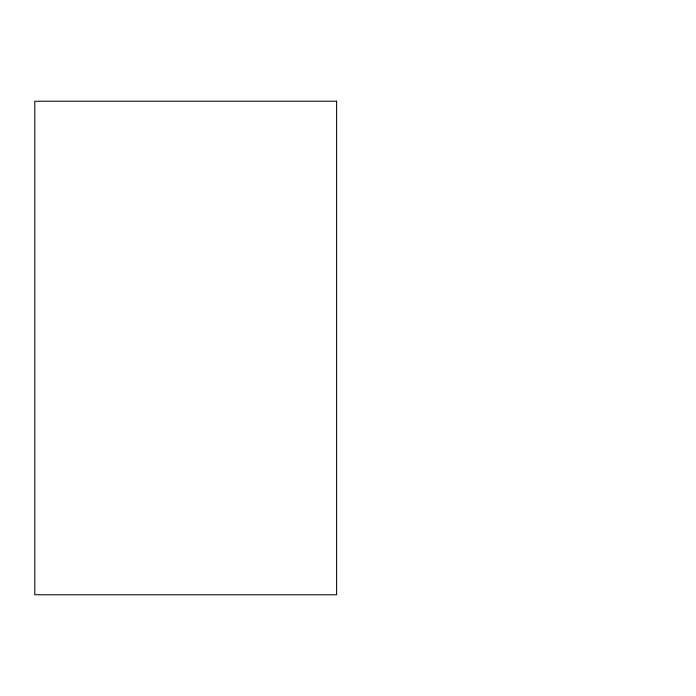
<?xml version="1.0" encoding="UTF-8"?>
<svg xmlns="http://www.w3.org/2000/svg" width="696" height="696" viewBox="0 0 696 696"><rect width="100%" height="100%" fill="white"/><g stroke="black" fill="none" stroke-linecap="round" stroke-linejoin="round"><path stroke-width="1.04" d="M336.612 101.233L34.8 101.233L34.8 594.767L336.612 594.767L336.612 101.233"/></g></svg>
